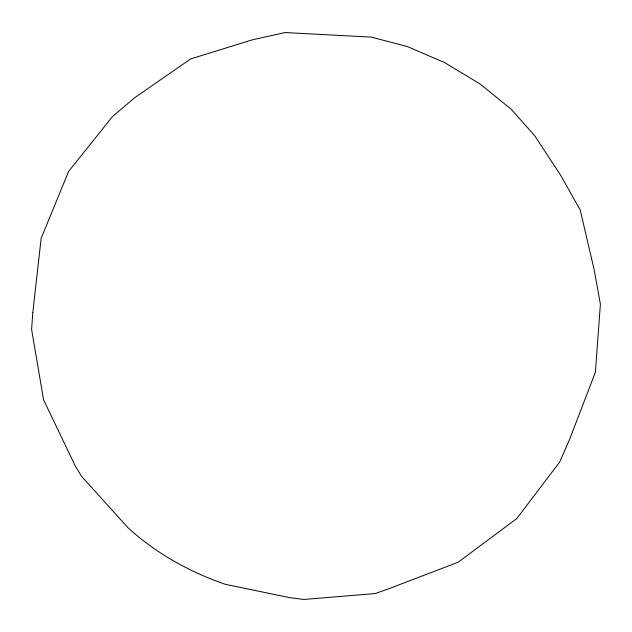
<?xml version="1.0" encoding="UTF-8"?>
<svg xmlns="http://www.w3.org/2000/svg" width="632" height="632" viewBox="0 0 632 632"><rect width="100%" height="100%" fill="white"/><g stroke="black" fill="none" stroke-linecap="round" stroke-linejoin="round"><path stroke-width="0.95" d="M32.793 312.666L31.6 329.462L43.592 399.874L75.453 466.337L81.575 476.338L127.814 527.554C155.583 553.158 189.829 572.118 225.474 584.355L289.93 597.69L303.913 599.452L375.108 593.559L387.7 589.158L458.074 562.283L516.699 518.643L559.612 462.182L569.724 439.074L595.376 372.256L600.4 304.15L594.191 269.872L580.223 210.022L560.679 175.293L534.64 135.643L511.185 109.249L480.312 84.143L444.557 62.56L407.095 46.452L371.229 37.114L285.087 32.548L252.531 39.792L190.682 58.91L134.758 97.668L112.409 116.659L68.659 171.359L41.151 238.264L32.793 312.666"/></g></svg>
